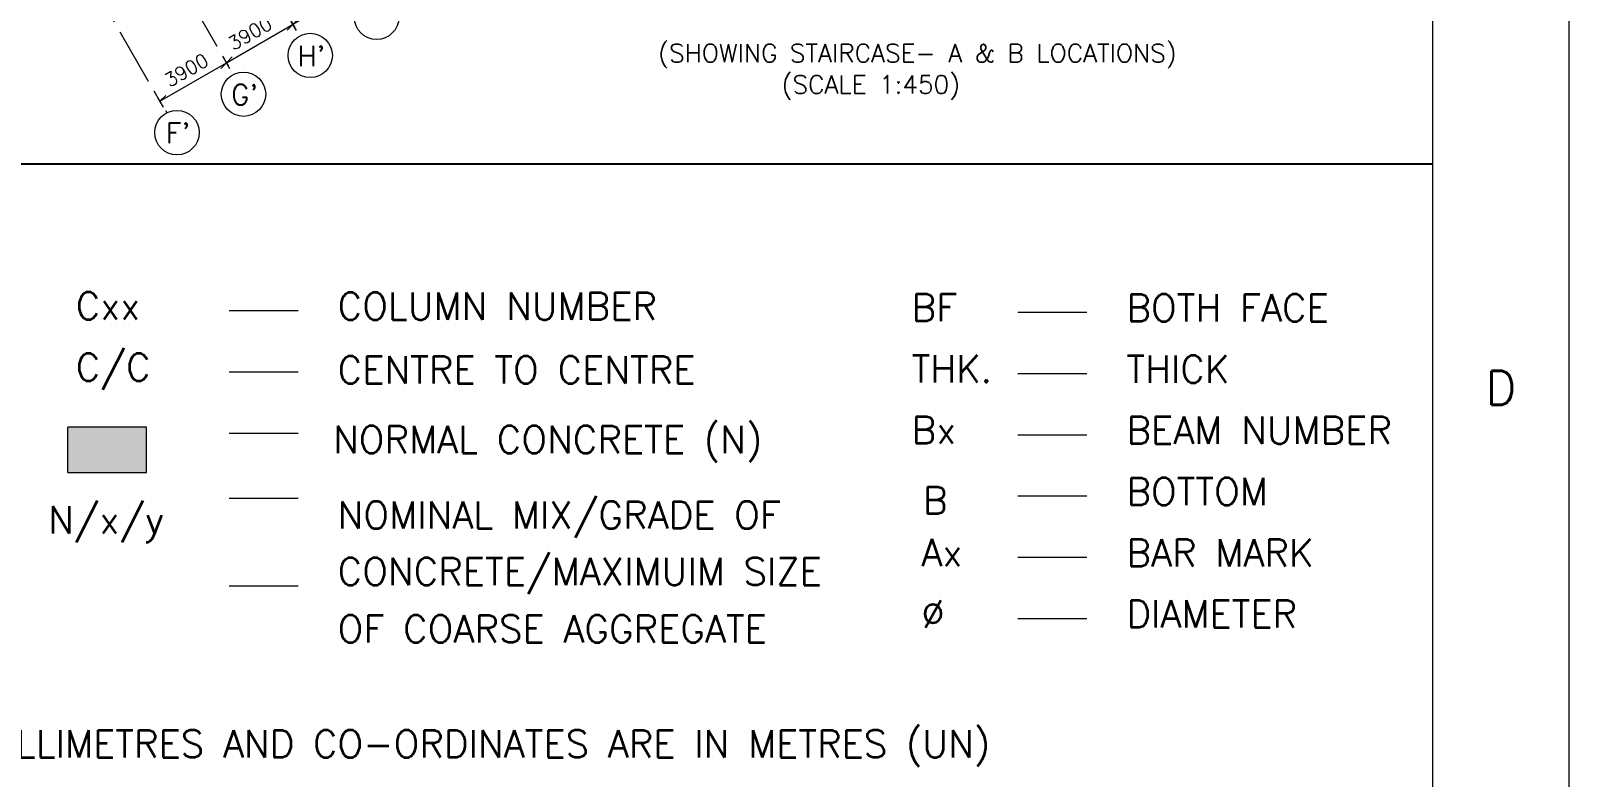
# Model space of a CAD drawing. Header units: millimetres. Extents: x 340192 to 549303, y -616317 to -538642.
# Drawn here: x 452804 to 461260, y -593481 to -589381 of the extents above; entities that cross this region are included whole.
import ezdxf
from ezdxf.enums import TextEntityAlignment as Align
from ezdxf.lldxf.tags import DXFTag

# ---------------------------------------------------------------- set-up
doc = ezdxf.new("R2010")
doc.units = ezdxf.units.MM
doc.header["$LTSCALE"] = 250
doc.header["$MEASUREMENT"] = 0
doc.linetypes.add('( Center )', pattern=[2, 1.25, -0.25, 0.25, -0.25])
doc.layers.get('DEFPOINTS').update_dxf_attribs({"lineweight": 0})
for name, color, linetype, lineweight in [('CV-AB-TEXT', 3, 'Continuous', 0), ('CV-CB-SHADE', 25, 'Continuous', 0), ('CV-CB-TEXT', 3, 'Continuous', 0), ('CV-GRID_LINE', 8, 'CENTER', 0), ('CV-GRID_NO', 6, 'Continuous', 0), ('LOGO_1', 7, 'Continuous', 0)]:
    doc.layers.add(name, color=color, linetype=linetype, lineweight=lineweight)
doc.styles.add('ROMANS', font='romans.shx')
doc.styles.add('ROMANS_0', font='romans.shx')
doc.styles.add('Style-romans', font='romans.shx')
tags = doc.linetypes.add('CENTER', pattern=[2, 1.25, -0.25, 0.25, -0.25]).pattern_tags.tags
tags[10:11] = [DXFTag(74, 4), DXFTag(75, 0), DXFTag(340, '0'), DXFTag(46, 1.0), DXFTag(50, 0.0), DXFTag(44, 0.0), DXFTag(45, 0.0)]
tags[8:9] = [DXFTag(74, 4), DXFTag(75, 0), DXFTag(340, '0'), DXFTag(46, 1.0), DXFTag(50, 0.0), DXFTag(44, 0.0), DXFTag(45, 0.0)]
tags[6:7] = [DXFTag(74, 4), DXFTag(75, 0), DXFTag(340, '0'), DXFTag(46, 1.0), DXFTag(50, 0.0), DXFTag(44, 0.0), DXFTag(45, 0.0)]
tags[4:5] = [DXFTag(74, 4), DXFTag(75, 0), DXFTag(340, '0'), DXFTag(46, 1.0), DXFTag(50, 0.0), DXFTag(44, 0.0), DXFTag(45, 0.0)]
doc.dimstyles.new('.15', dxfattribs={"dimtxt": 75, "dimasz": 0.00015, "dimexe": 18.75, "dimexo": 18.75, "dimgap": 37.5, "dimtad": 1, "dimdec": 0, "dimlfac": 9.227778, "dimzin": 0, "dimdsep": 46, "dimtxsty": 'ROMANS_0', "dimblk": 'TICK', "dimcen": 60, "dimclrd": 2, "dimclre": 2, "dimclrt": 3, "dimadec": 0, "dimazin": 0, "dimtfac": 1, "dimtdec": 0, "dimtofl": 0, "dimtmove": 0, "dimatfit": 3, "dimldrblk": 'TICK', "dimfxl": 1, "dimtolj": 1, "dimtzin": 0, "dimlwd": -1, "dimlwe": -1, "dimarcsym": 0})

# ---------------------------------------------------------------- blocks, each defined once
blk = doc.blocks.new('TICK')
at = {"color": 3}
blk.add_line((-289777.747, -77645.713), (0, 0), dxfattribs=at)
blk = doc.blocks.new('*D233')
at = {"layer": 'CV-CB-SHADE', "color": 0, "transparency": 16777216}
blk.add_line((453513.7, -589767.6), (453879.5, -589556.4), dxfattribs=at)
at = {"layer": 'CV-CB-SHADE', "color": 2, "transparency": 16777216}
for p, q in [((453898.8, -589589.8), (453870.1, -589540.1)), ((453532.9, -589801), (453504.3, -589751.4))]:
    blk.add_line(p, q, dxfattribs=at)
at = {"layer": 'DEFPOINTS', "color": 0, "transparency": 16777216}
for p in [(453879.5, -589556.4), (453908.2, -589606), (453542.3, -589817.2)]:
    blk.add_point(p, dxfattribs=at)
at = {"layer": 'CV-CB-SHADE', "color": 0, "transparency": 16777216, "xscale": 0.00015, "yscale": 0.00015, "zscale": 0.00015}
for p, rotation in [((453879.5, -589556.4), 30.00000000006574), ((453513.7, -589767.6), 210.0000000000657)]:
    blk.add_blockref('TICK', p, dxfattribs=dict(at, rotation=rotation))
at = {"layer": 'CV-CB-SHADE', "color": 3, "transparency": 16777216, "insert": (453659.1, -589597), "char_height": 75, "attachment_point": 5, "rotation": 30, "style": 'ROMANS_0'}
blk.add_mtext('\\A1;3900', dxfattribs=at)
blk = doc.blocks.new('*D234')
at = {"layer": 'CV-CB-SHADE', "color": 0, "transparency": 16777216}
blk.add_line((453879.4, -589556.4), (454245.3, -589345.2), dxfattribs=at)
at = {"layer": 'CV-CB-SHADE', "color": 2, "transparency": 16777216}
for p, q in [((454264.6, -589378.6), (454235.9, -589328.9)), ((453898.7, -589589.8), (453870, -589540.2))]:
    blk.add_line(p, q, dxfattribs=at)
at = {"layer": 'DEFPOINTS', "color": 0, "transparency": 16777216}
for p in [(454245.3, -589345.2), (454274, -589394.8), (453908.1, -589606.1)]:
    blk.add_point(p, dxfattribs=at)
at = {"layer": 'CV-CB-SHADE', "color": 0, "transparency": 16777216, "xscale": 0.00015, "yscale": 0.00015, "zscale": 0.00015}
for p, rotation in [((454245.3, -589345.2), 29.99999999837793), ((453879.4, -589556.4), 209.999999998378)]:
    blk.add_blockref('TICK', p, dxfattribs=dict(at, rotation=rotation))
at = {"layer": 'CV-CB-SHADE', "color": 3, "transparency": 16777216, "insert": (454009, -589395), "char_height": 75, "attachment_point": 5, "rotation": 30, "style": 'ROMANS_0'}
blk.add_mtext('\\A1;3900', dxfattribs=at)
blk = doc.blocks.new('*D235')
at = {"layer": 'CV-CB-SHADE', "color": 0, "transparency": 16777216}
blk.add_line((454245.3, -589345.2), (454611.2, -589133.9), dxfattribs=at)
at = {"layer": 'CV-CB-SHADE', "color": 2, "transparency": 16777216}
for p, q in [((454631.5, -589169.1), (454601.8, -589117.7)), ((454264.6, -589378.6), (454235.9, -589328.9))]:
    blk.add_line(p, q, dxfattribs=at)
at = {"layer": 'DEFPOINTS', "color": 0, "transparency": 16777216}
for p in [(454611.2, -589133.9), (454640.9, -589185.3), (454274, -589394.8)]:
    blk.add_point(p, dxfattribs=at)
at = {"layer": 'CV-CB-SHADE', "color": 0, "transparency": 16777216, "xscale": 0.00015, "yscale": 0.00015, "zscale": 0.00015}
for p, rotation in [((454611.2, -589133.9), 29.99999999837793), ((454245.3, -589345.2), 209.999999998378)]:
    blk.add_blockref('TICK', p, dxfattribs=dict(at, rotation=rotation))
at = {"layer": 'CV-CB-SHADE', "color": 3, "transparency": 16777216, "insert": (454402, -589168.1), "char_height": 75, "attachment_point": 5, "rotation": 30, "style": 'ROMANS_0'}
blk.add_mtext('\\A1;3900', dxfattribs=at)
blk = doc.blocks.new('TATA A1')
at = {"layer": 'LOGO_1', "color": 2, "linetype": 'Continuous', "ltscale": 0.023622}
blk.add_line((63075000, 0), (63075000, 44550000), dxfattribs=at)
at = {"layer": 'LOGO_1', "color": 6, "linetype": 'Continuous', "ltscale": 0.023622}
blk.add_line((62325000, 750000), (62325000, 43800000), dxfattribs=at)
at = {"layer": 'LOGO_1', "color": 4, "linetype": 'Continuous', "style": 'ROMANS'}
blk.add_text('D', height=187500, dxfattribs=at).set_placement((62700000, 24975000), align=Align.MIDDLE_CENTER)

msp = doc.modelspace()

# ---------------------------------------------------------------- linework, layer by layer
at = {"color": 6, "ltscale": 0.000496793}
msp.add_line((448205.55, -590112.11, -168573.23), (460509.52, -590112.11, -232618.36), dxfattribs=at)
at = {"layer": 'CV-CB-SHADE', "ltscale": 0.000750004, "extrusion": (0, 0, -1)}
msp.add_solid([(-453007.58, -591559.15, -0.04), (-453440.16, -591559.15, -0.04), (-453007.58, -591807.07, -0.04), (-453440.16, -591807.07, -0.04)], dxfattribs=at)
at = {"layer": 'CV-CB-TEXT', "ltscale": 0.000750004}
for p, q in [((454273.72, -590919.71, 0.04), (453894.5, -590919.71, 0.04)), ((458609.02, -590928.73, 0.04), (458229.8, -590928.73, 0.04)), ((454273.72, -591256.13, 0.04), (453894.5, -591256.13, 0.04)), ((458609.02, -591265.16, 0.04), (458229.8, -591265.16, 0.04)), ((453007.58, -591807.07, 0.04), (453007.58, -591559.15, 0.04)), ((453440.16, -591807.07, 0.04), (453440.16, -591559.15, 0.04)), ((454273.72, -591592.55, 0.04), (453894.5, -591592.55, 0.04)), ((458609.02, -591601.58, 0.04), (458229.8, -591601.58, 0.04)), ((453007.58, -591807.07, 0.04), (453440.16, -591807.07, 0.04)), ((454273.72, -591951.04, 0.04), (453894.5, -591951.04, 0.04)), ((458609.02, -591938, 0.04), (458229.8, -591938, 0.04)), ((458609.02, -592274.42, 0.04), (458229.8, -592274.42, 0.04)), ((454273.72, -592431.45, 0.04), (453894.5, -592431.45, 0.04)), ((458609.02, -592610.84, 0.04), (458229.8, -592610.84, 0.04))]:
    msp.add_line(p, q, dxfattribs=at)
at = {"layer": 'CV-CB-TEXT', "linetype": 'Continuous', "ltscale": 0.000750004}
msp.add_line((453440.16, -591559.15, 0.04), (453007.58, -591559.15, 0.04), dxfattribs=at)
at = {"layer": 'CV-GRID_LINE', "linetype": '( Center )'}
for p, q in [((452036.65, -585519.67, -232618.36), (454282.61, -589409.78, -232618.36)), ((451670.76, -585730.92, -232618.36), (453916.72, -589621.03, -232618.36)), ((452293.47, -587654.18, -232618.36), (453550.95, -589832.2, -232618.36))]:
    msp.add_line(p, q, dxfattribs=at)
at = {"layer": 'CV-GRID_NO', "ltscale": 0.000216667}
for centre in [(454704.85, -589306.6, -232618.36), (454339.78, -589516.33, -232618.36), (453973.06, -589729.1, -232618.36), (453607.3, -589940.27, -232618.36)]:
    msp.add_circle(centre, 121.88, dxfattribs=at)

# ---------------------------------------------------------------- block references
at = {"layer": 'CV-CB-TEXT', "color": 1, "linetype": 'Continuous', "ltscale": 0.001, "xscale": 0.00099999997475, "yscale": 0.00099999997475, "zscale": 0.00099999997475}
msp.add_blockref('TATA A1', (398184.52, -616317.07, -232618.36), dxfattribs=at)

# ---------------------------------------------------------------- texts
at = {"layer": 'CV-AB-TEXT', "linetype": '( Center )', "style": 'ROMANS'}
for s, p in [('(SHOWING STAIRCASE- A & B LOCATIONS)', (459102.2, -589553.53, -33382.91)), ('(SCALE 1:450)', (457911.86, -589726.07, -33382.91))]:
    msp.add_text(s, height=100, dxfattribs=at).set_placement(p, align=Align.RIGHT)
at = {"layer": 'CV-CB-TEXT', "linetype": 'Continuous', "style": 'ROMANS'}
for s, p in [('Cxx', (453050.93, -590967.01, 0.04)), ('COLUMN NUMBER', (454490.29, -590968.46, 0.04)), ('BF', (457645.03, -590976.04, 0.04)), ('BOTH FACE', (458825.58, -590977.48, 0.04)), ('C/C', (453050.93, -591303.43, 0.04)), ('CENTRE TO CENTRE', (454490.29, -591318.74, 0.04)), ('THK.', (457645.03, -591312.46, 0.04)), ('THICK', (458825.58, -591313.91, 0.04)), ('NORMAL CONCRETE (N)', (454465.04, -591701.08, 0.04)), ('Bx', (457645.03, -591648.89, 0.04)), ('BEAM NUMBER', (458825.58, -591650.33, 0.04)), ('BOTTOM', (458825.58, -591986.75, 0.04)), ('N/x/y', (452898.57, -592142.33, 0.04)), ('NOMINAL MIX/GRADE OF ', (454490.29, -592115.88, 0.04)), ('Ax', (457698.97, -592321.73, 0.04)), ('BAR MARK', (458825.58, -592323.17, 0.04)), ('CONCRETE/MAXIMUIM SIZE', (454490.29, -592425.67, 0.04)), ('%%c', (457698.97, -592658.15, 0.04)), ('DIAMETER', (458825.58, -592659.59, 0.04)), ('OF COARSE AGGREGATE', (454490.29, -592741.6, 0.04)), ('1. ALL DIMENSIONS & ELEVATIONS ARE IN MILLIMETRES AND CO-ORDINATES ARE IN METRES (UN)', (448189.56, -593372.61, 0.04))]:
    msp.add_text(s, height=150, dxfattribs=at).set_placement(p)
at = {"layer": 'CV-CB-TEXT', "linetype": 'Continuous', "insert": (457706.55, -592035.31, 0.04), "char_height": 150, "attachment_point": 7, "line_spacing_factor": 1.2, "style": 'ROMANS'}
msp.add_mtext('B\\P', dxfattribs=at)
at = {"layer": 'CV-GRID_NO', "style": 'Style-romans'}
for s, p in [("H'", (454345.55, -589518.49, -232618.36)), ("G'", (453978.83, -589731.26, -232618.36)), ("F'", (453613.07, -589942.43, -232618.36))]:
    msp.add_text(s, height=111.429, dxfattribs=at).set_placement(p, align=Align.MIDDLE_CENTER)

# ---------------------------------------------------------------- dimensions: what is measured, and where the dimension line sits
at = {"layer": 'CV-CB-SHADE', "color": 2}
for base, p1, p2, picture, middle in [((454611.21, -589133.92, -232618.36), (454273.98, -589394.82, -232618.36), (454640.89, -589185.34, -232618.36), '*D235', (454439.49, -589233.07, -232618.36)), ((454245.31, -589345.17, -232618.36), (453908.08, -589606.07, -232618.36), (454273.98, -589394.82, -232618.36), '*D234', (454046.46, -589459.98, -232618.36)), ((453879.51, -589556.37, -232618.36), (453542.32, -589817.25, -232618.36), (453908.17, -589606.02, -232618.36), '*D233', (453696.58, -589661.98, -232618.36))]:
    dim = msp.add_linear_dim(base=base, p1=p1, p2=p2, angle=30, dimstyle='.15', override={"dimtxt": 75, "dimasz": 0.00015, "dimexe": 18.75, "dimexo": 18.75, "dimgap": 37.5, "dimlfac": 9.230769, "dimblk": 'TICK', "dimcen": 60, "dimdle": 0, "dimclrd": 0, "dimclre": 2, "dimclrt": 3, "dimlwe": 65535}, dxfattribs=at)
    dim.commit()
    dim.dimension.update_dxf_attribs({"geometry": picture, "text_midpoint": middle, "dimtype": 160})

doc.saveas('drawing.dxf')
